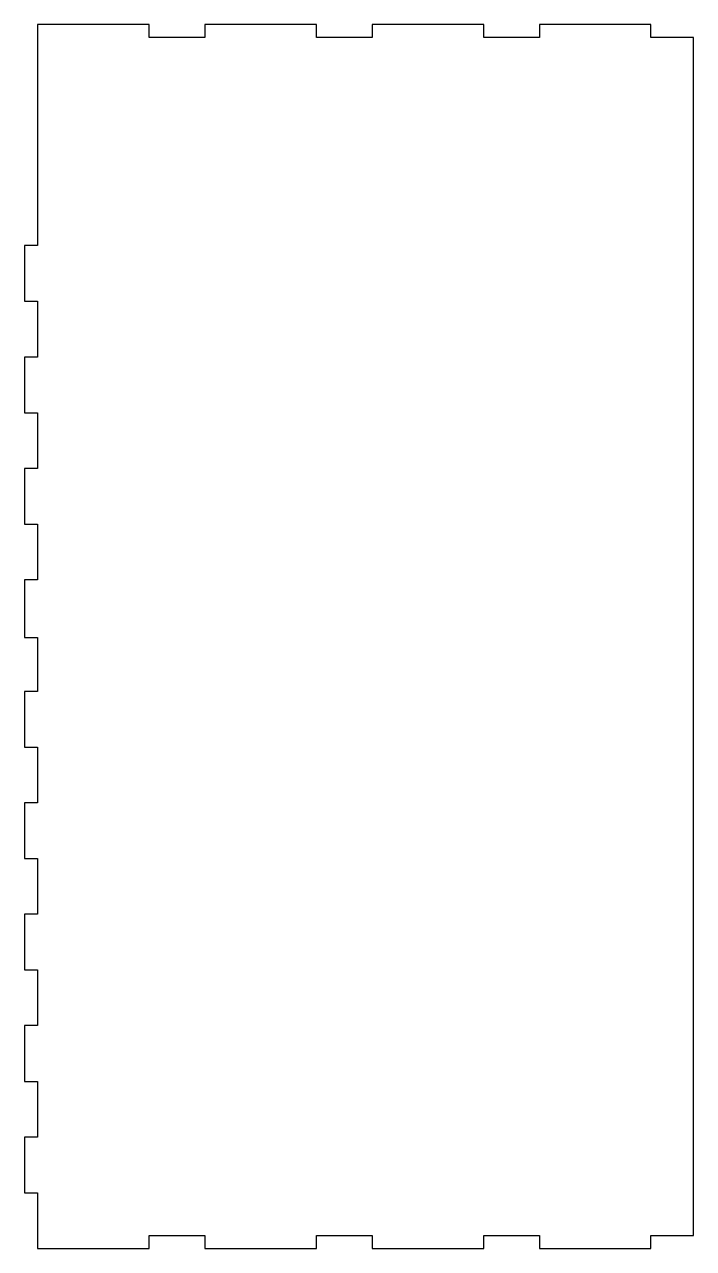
# Model space of a CAD drawing. Header units: millimetres. Extents: x -914 to -610, y 0 to 558.
import ezdxf

# ---------------------------------------------------------------- set-up
doc = ezdxf.new("R2010")
doc.units = ezdxf.units.MM
doc.layers.get('0').update_dxf_attribs({"linetype": 'CONTINUOUS'})

msp = doc.modelspace()

# ---------------------------------------------------------------- linework, layer by layer
msp.add_lwpolyline([(-609.6, 6), (-609.6, 552), (-629, 552), (-629, 558), (-679.8, 558), (-679.8, 552), (-705.2, 552), (-705.2, 558), (-756, 558), (-756, 552), (-781.4, 552), (-781.4, 558), (-832.2, 558), (-832.2, 552), (-857.6, 552), (-857.6, 558), (-908.4, 558), (-908.4, 502), (-908.4, 457.2), (-914.4, 457.2), (-914.4, 431.8), (-908.4, 431.8), (-908.4, 406.4), (-914.4, 406.4), (-914.4, 381), (-908.4, 381), (-908.4, 355.6), (-914.4, 355.6), (-914.4, 330.2), (-908.4, 330.2), (-908.4, 304.8), (-914.4, 304.8), (-914.4, 278.6), (-908.4, 278.6), (-908.4, 254), (-914.4, 254), (-914.4, 228.6), (-908.4, 228.6), (-908.4, 203.2), (-914.4, 203.2), (-914.4, 177.8), (-908.4, 177.8), (-908.4, 152.4), (-914.4, 152.4), (-914.4, 127), (-908.4, 127), (-908.4, 101.6), (-914.4, 101.6), (-914.4, 76.2), (-908.4, 76.2), (-908.4, 50.8), (-914.4, 50.8), (-914.4, 25.4), (-908.4, 25.4), (-908.4, 0), (-857.6, 0), (-857.6, 6), (-832.2, 6), (-832.2, 0), (-781.4, 0), (-781.4, 6), (-756, 6), (-756, 0), (-705.2, 0), (-705.2, 6), (-679.8, 6), (-679.8, 0), (-629, 0), (-629, 6)], close=True)

doc.saveas('drawing.dxf')
